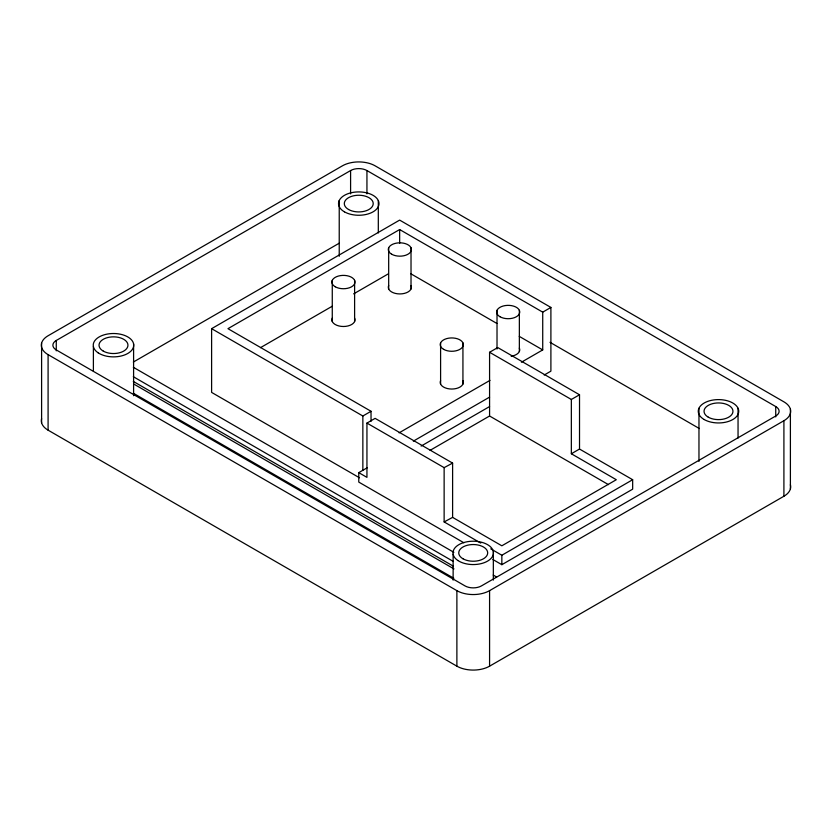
<?xml version="1.0" encoding="UTF-8"?>
<svg xmlns="http://www.w3.org/2000/svg" width="832" height="832" viewBox="0 0 832 832"><rect width="100%" height="100%" fill="white"/><g stroke="black" fill="none" stroke-linecap="round" stroke-linejoin="round"><path stroke-width="1.25" d="M56.264 350.844L56.264 340.475L350.594 170.55A11.565 6.677 0 0 1 366.943 170.55L775.736 406.557L775.736 416.926M133.338 362.055L339.342 243.131M359.497 477.786L211.609 392.402L211.609 328.671L399.651 220.106L550.898 307.434L550.898 371.155L544.211 375.024M550.898 307.434L542.724 312.156L399.651 229.549L227.958 328.671L371.03 411.278L371.03 421.346M260.499 347.651L332.322 306.186M353.642 293.873L388.43 273.79M211.609 328.671L362.856 416L371.03 411.278M463.84 542.745L358.769 482.082L358.769 472.638L366.943 477.36L366.943 423.082L375.118 418.361L452.608 463.102L452.608 517.379L501.842 545.802L616.304 479.721L571.345 453.762L571.345 399.474L489.58 352.279L489.58 416L608.462 484.63M489.58 352.279L497.754 347.558L579.519 394.763L579.519 449.041L632.663 479.721L632.663 489.164L501.842 564.689L492.908 559.53M399.09 432.848L489.986 380.37M521.404 362.222L542.724 349.918L542.724 312.156M358.769 472.638L367.338 467.698M413.327 441.147L489.58 397.124M421.127 446.077L489.58 406.557M430.102 450.341L489.58 416M571.345 399.474L579.519 394.763M571.345 453.762L579.519 449.041M490.745 548.839L501.842 555.246L632.663 479.721M48.09 354.64L456.882 590.647A23.13 13.354 0 0 0 489.58 590.647L783.91 420.722A23.13 13.354 0 0 0 783.91 401.835L375.118 165.828A23.13 13.354 0 0 0 342.42 165.828L48.09 335.754A23.13 13.354 0 0 0 48.09 354.64L48.09 430.165L456.882 666.172A23.13 13.354 0 0 0 489.58 666.172L783.91 496.246A23.13 13.354 0 0 0 790.4 484.713M366.943 423.082L444.132 467.646L452.608 463.102M444.132 467.646L444.132 521.924L452.608 517.379M550.004 342.316L699.369 428.553M410.831 273.77L496.891 323.461M519.251 336.367L542.724 349.918M444.132 521.924L480.761 543.078M133.328 367.266L453.877 552.334M493.241 575.058L496.61 577.002M133.307 376.698L453.378 561.486M133.307 381.42L453.378 566.207M133.91 384.124L453.981 568.911M133.338 393.234L453.887 578.302M790.4 409.188L790.4 488.894M783.91 420.722L783.91 496.246M738.046 408.252L738.046 438.058M698.963 408.252L698.963 461.386M519.355 310.305L519.355 351.53M501.842 555.246L501.842 564.689M497.016 310.305L497.016 349.014M493.334 551.574L493.334 580.091M489.58 590.647L489.58 666.172M462.935 342.878L462.935 384.093M456.882 590.647L456.882 666.172M453.128 554.195L453.128 580.112M440.596 342.878L440.596 384.093M411.018 247.77L411.018 288.985M399.651 229.549L399.651 243.391M388.679 247.77L388.679 288.985M378.31 200.564L378.31 232.96M366.943 170.55L366.943 193.866M362.856 416L362.856 470.288M354.609 280.332L354.609 321.558M350.594 170.55L350.594 193.866M339.227 200.564L339.227 256.287M332.27 280.332L332.27 321.558M133.598 343.886L133.598 395.72M93.392 346.507L93.392 371.124M41.6 343.106L41.6 422.812M354.609 318.094A11.565 6.677 0 0 1 343.439 326.498A11.565 6.677 0 0 1 332.27 318.094M411.018 285.532A11.565 6.677 0 0 1 399.849 293.935A11.565 6.677 0 0 1 388.679 285.532M519.355 348.067A11.565 6.677 0 0 1 511.17 356.242M462.935 380.64A11.565 6.677 0 0 1 451.766 389.043A11.565 6.677 0 0 1 440.596 380.64M48.09 430.165A23.13 13.354 0 0 1 41.6 418.631M775.736 406.557A11.565 6.677 0 0 1 775.736 416L481.406 585.926A11.565 6.677 0 0 1 465.057 585.926L56.264 349.918A11.565 6.677 0 0 1 56.264 340.475M335.265 286.78A11.565 6.677 0 0 0 354.609 283.785A11.565 6.677 0 0 0 340.444 275.61A11.565 6.677 0 0 0 335.265 286.78M391.674 254.218A11.565 6.677 0 0 0 411.018 251.222A11.565 6.677 0 0 0 396.864 243.048A11.565 6.677 0 0 0 391.674 254.218M500.011 316.753A11.565 6.677 0 0 0 519.355 313.768A11.565 6.677 0 0 0 505.19 305.583A11.565 6.677 0 0 0 500.011 316.753M443.591 349.326A11.565 6.677 0 0 0 462.935 346.33A11.565 6.677 0 0 0 448.781 338.156A11.565 6.677 0 0 0 443.591 349.326M708.282 417.175A14.456 8.341 0 0 0 732.462 413.442A14.456 8.341 0 0 0 714.761 403.218A14.456 8.341 0 0 0 708.282 417.175M348.546 209.487A14.456 8.341 0 0 0 372.726 205.743A14.456 8.341 0 0 0 355.025 195.53A14.456 8.341 0 0 0 348.546 209.487M103.272 351.094A14.456 8.341 0 0 0 127.452 347.36A14.456 8.341 0 0 0 109.751 337.137A14.456 8.341 0 0 0 103.272 351.094M463.008 558.792A14.456 8.341 0 0 0 487.188 555.048A14.456 8.341 0 0 0 469.487 544.825A14.456 8.341 0 0 0 463.008 558.792M344.458 211.848A20.238 11.679 0 0 0 378.31 206.606A20.238 11.679 0 0 0 353.527 192.306A20.238 11.679 0 0 0 344.458 211.848M704.194 419.536A20.238 11.679 0 0 0 738.046 414.305A20.238 11.679 0 0 0 713.263 399.994A20.238 11.679 0 0 0 704.194 419.536M457.891 560.508A20.238 11.679 0 0 0 492.326 556.743A20.238 11.679 0 0 0 469.466 541.414A20.238 11.679 0 0 0 457.891 560.508M98.155 352.82A20.238 11.679 0 0 0 132.59 349.055A20.238 11.679 0 0 0 109.73 333.715A20.238 11.679 0 0 0 98.155 352.82"/></g></svg>
